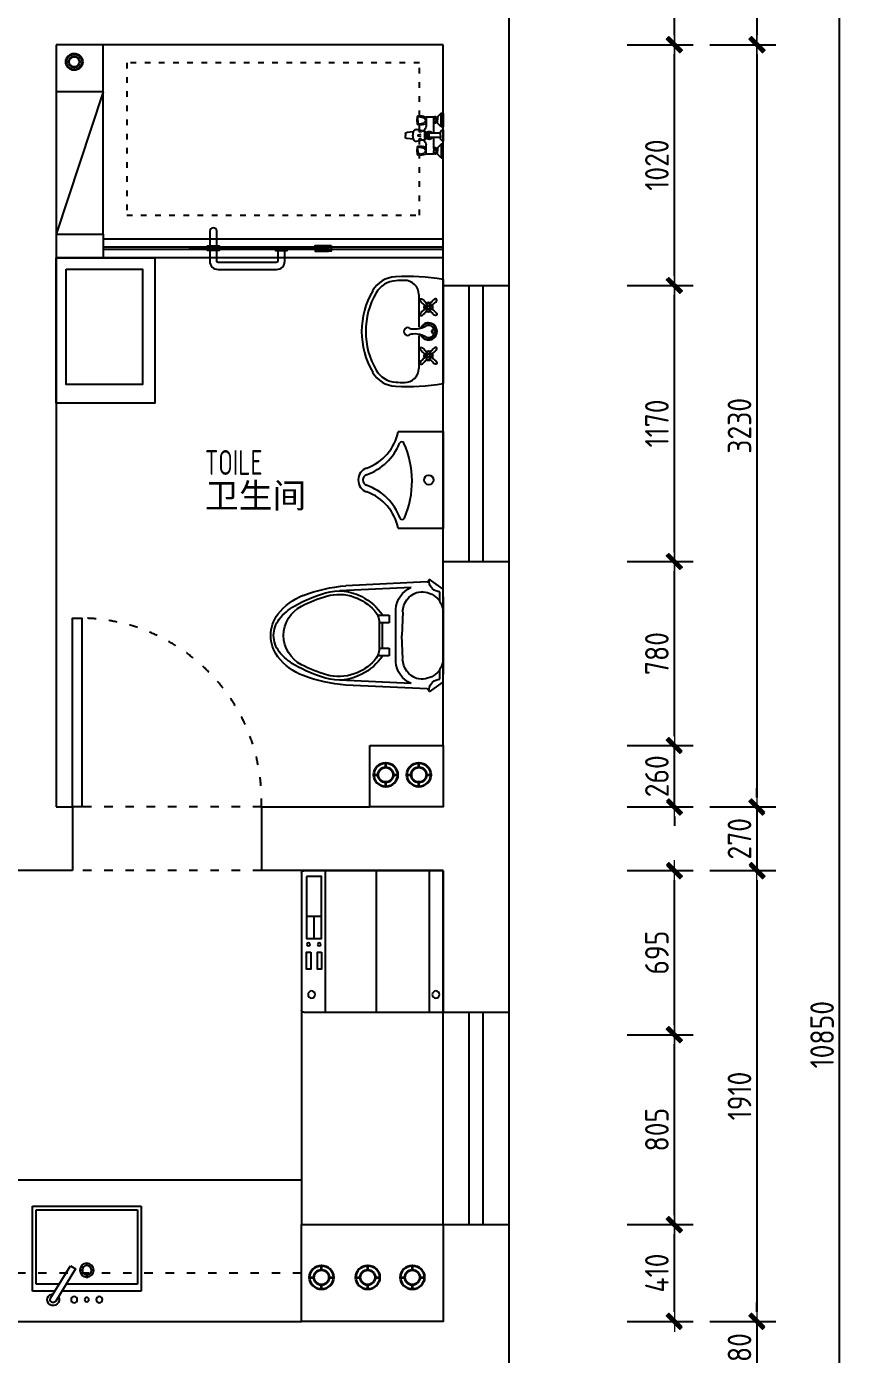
# Model space of a CAD drawing. Header units: millimetres. Extents: x -58733 to 427521, y -235734 to 553534.
# Drawn here: x 102178 to 105703, y 470284 to 475911 of the extents above; entities that cross this region are included whole.
import ezdxf

# ---------------------------------------------------------------- set-up
doc = ezdxf.new("R2010")
doc.units = ezdxf.units.MM
doc.linetypes.add('ACAD_ISO03W100', pattern=[30, 12, -18])
doc.layers.add('0.09', color=8, linetype='Continuous', lineweight=9)
doc.layers.add('P★10 文字说明', color=32, linetype='Continuous', lineweight=0)
for name, color, linetype in [('01.墙体', 7, 'Continuous'), ('02-洁具及配件（地平图显示）', 1, 'Continuous'), ('02-活动家具', 1, 'Continuous'), ('E-立面活动家具', 1, 'Continuous')]:
    doc.layers.add(name, color=color, linetype=linetype)
doc.styles.add('CCD_DIM', font='ARCHS.SHX')
doc.styles.add('DIM_FONT', font='', dxfattribs={"width": 0.8})
doc.styles.add('编号', font='ARCHSTYL.SHX', dxfattribs={"width": 0.8})
doc.styles.get('DIM_FONT').set_extended_font_data('SimSun')
doc.dimstyles.new('副本 海龍1：30', dxfattribs={"dimscale": 40, "dimtxt": 2.5, "dimasz": 1, "dimexe": 2, "dimexo": 2, "dimgap": 0.6, "dimtad": 1, "dimdec": 0, "dimrnd": 5, "dimdsep": 46, "dimtxsty": 'CCD_DIM', "dimblk": 'WS-cj', "dimcen": 1, "dimclrd": 251, "dimclre": 251, "dimclrt": 1, "dimadec": 0, "dimazin": 2, "dimtfac": 1, "dimtdec": 0, "dimtix": 1, "dimtmove": 2, "dimatfit": 3, "dimldrblk": 'CCD_Leader_Arrow', "dimfxl": 5, "dimfxlon": 1, "dimtolj": 1, "dimarcsym": 0})

# ---------------------------------------------------------------- blocks, each defined once
blk = doc.blocks.new('WS-cj')
blk.add_hatch(color=1).paths.add_polyline_path([(0.59, 0.82), (-0.82, -0.59), (-0.59, -0.82), (0.82, 0.59)])
at = {"color": 1, "linetype": 'ByBlock', "lineweight": 0}
for p, q in [((-1.1, 0), (0, 0)), ((0, 0), (1.1, 0))]:
    blk.add_line(p, q, dxfattribs=at)
at = {"color": 1}
blk.add_lwpolyline([(0.59, 0.82), (-0.82, -0.59), (-0.59, -0.82), (0.82, 0.59)], close=True, dxfattribs=at)
blk = doc.blocks.new('*D505')
at = {"layer": '01.墙体', "color": 251, "lineweight": -2}
for p, q in [((104723, 470834.5), (105003, 470834.5)), ((104923, 470464.5), (104923, 470794.5)), ((104723, 470424.5), (105003, 470424.5))]:
    blk.add_line(p, q, dxfattribs=at)
at = {"layer": 'Defpoints', "color": 0}
for p in [(104573, 470834.5), (104923, 470834.5), (104573, 470424.5)]:
    blk.add_point(p, dxfattribs=at)
at = {"layer": '01.墙体', "color": 251, "lineweight": -2, "xscale": 40, "yscale": 40, "zscale": 40}
for p, rotation in [((104923, 470834.5), 90), ((104923, 470424.5), 270)]:
    blk.add_blockref('WS-cj', p, dxfattribs=dict(at, rotation=rotation))
at = {"layer": '01.墙体', "color": 1, "insert": (104849, 470629.5), "char_height": 100, "attachment_point": 5, "rotation": 90, "style": 'CCD_DIM'}
blk.add_mtext('\\A1;410', dxfattribs=at)
blk = doc.blocks.new('CCD_Leader_Arrow')
at = {"color": 1, "linetype": 'ByBlock'}
blk.add_line((0, 0), (-1, 0), dxfattribs=at)
for points in [[(-0.86, 0.67), (-0.6, 0.85), (-0.24, 0), (0, 0)], [(-0.86, -0.67), (-0.6, -0.85), (-0.24, 0), (0, 0)]]:
    blk.add_solid(points, dxfattribs=at)
blk = doc.blocks.new('*D506')
at = {"layer": '01.墙体', "color": 251, "lineweight": -2}
for p, q in [((104723, 471639.5), (105003, 471639.5)), ((104923, 470874.5), (104923, 471599.5)), ((104723, 470834.5), (105003, 470834.5))]:
    blk.add_line(p, q, dxfattribs=at)
at = {"layer": 'Defpoints', "color": 0}
for p in [(104573, 471639.5), (104923, 471639.5), (104573, 470834.5)]:
    blk.add_point(p, dxfattribs=at)
at = {"layer": '01.墙体', "color": 251, "lineweight": -2, "xscale": 40, "yscale": 40, "zscale": 40}
for p, rotation in [((104923, 471639.5), 90), ((104923, 470834.5), 270)]:
    blk.add_blockref('WS-cj', p, dxfattribs=dict(at, rotation=rotation))
at = {"layer": '01.墙体', "color": 1, "insert": (104849, 471237), "char_height": 100, "attachment_point": 5, "rotation": 90, "style": 'CCD_DIM'}
blk.add_mtext('\\A1;805', dxfattribs=at)
blk = doc.blocks.new('*D507')
at = {"layer": '01.墙体', "color": 251, "lineweight": -2}
for p, q in [((104723, 472334.5), (105003, 472334.5)), ((104923, 471679.5), (104923, 472294.5)), ((104723, 471639.5), (105003, 471639.5))]:
    blk.add_line(p, q, dxfattribs=at)
at = {"layer": 'Defpoints', "color": 0}
for p in [(104573, 472334.5), (104923, 472334.5), (104573, 471639.5)]:
    blk.add_point(p, dxfattribs=at)
at = {"layer": '01.墙体', "color": 251, "lineweight": -2, "xscale": 40, "yscale": 40, "zscale": 40}
for p, rotation in [((104923, 472334.5), 90), ((104923, 471639.5), 270)]:
    blk.add_blockref('WS-cj', p, dxfattribs=dict(at, rotation=rotation))
at = {"layer": '01.墙体', "color": 1, "insert": (104849, 471987), "char_height": 100, "attachment_point": 5, "rotation": 90, "style": 'CCD_DIM'}
blk.add_mtext('\\A1;695', dxfattribs=at)
blk = doc.blocks.new('*D508')
at = {"layer": '01.墙体', "color": 251, "lineweight": -2}
for p, q in [((104923, 472904.5), (104923, 472944.5)), ((104723, 472864.5), (105003, 472864.5)), ((104923, 472604.5), (104923, 472864.5)), ((104723, 472604.5), (105003, 472604.5)), ((104923, 472564.5), (104923, 472524.5))]:
    blk.add_line(p, q, dxfattribs=at)
at = {"layer": 'Defpoints', "color": 0}
for p in [(104573, 472864.5), (104923, 472864.5), (104573, 472604.5)]:
    blk.add_point(p, dxfattribs=at)
at = {"layer": '01.墙体', "color": 251, "lineweight": -2, "xscale": 40, "yscale": 40, "zscale": 40}
for p, rotation in [((104923, 472864.5), 270), ((104923, 472604.5), 90)]:
    blk.add_blockref('WS-cj', p, dxfattribs=dict(at, rotation=rotation))
at = {"layer": '01.墙体', "color": 1, "insert": (104849, 472734.5), "char_height": 100, "attachment_point": 5, "rotation": 90, "style": 'CCD_DIM'}
blk.add_mtext('\\A1;260', dxfattribs=at)
blk = doc.blocks.new('*D509')
at = {"layer": '01.墙体', "color": 251, "lineweight": -2}
for p, q in [((104723, 473644.5), (105003, 473644.5)), ((104923, 472904.5), (104923, 473604.5)), ((104723, 472864.5), (105003, 472864.5))]:
    blk.add_line(p, q, dxfattribs=at)
at = {"layer": 'Defpoints', "color": 0}
for p in [(104573, 473644.5), (104923, 473644.5), (104573, 472864.5)]:
    blk.add_point(p, dxfattribs=at)
at = {"layer": '01.墙体', "color": 251, "lineweight": -2, "xscale": 40, "yscale": 40, "zscale": 40}
for p, rotation in [((104923, 473644.5), 90), ((104923, 472864.5), 270)]:
    blk.add_blockref('WS-cj', p, dxfattribs=dict(at, rotation=rotation))
at = {"layer": '01.墙体', "color": 1, "insert": (104849, 473254.5), "char_height": 100, "attachment_point": 5, "rotation": 90, "style": 'CCD_DIM'}
blk.add_mtext('\\A1;780', dxfattribs=at)
blk = doc.blocks.new('*D510')
at = {"layer": '01.墙体', "color": 251, "lineweight": -2}
for p, q in [((104723, 474814.5), (105003, 474814.5)), ((104923, 473684.5), (104923, 474774.5)), ((104723, 473644.5), (105003, 473644.5))]:
    blk.add_line(p, q, dxfattribs=at)
at = {"layer": 'Defpoints', "color": 0}
for p in [(104573, 474814.5), (104923, 474814.5), (104573, 473644.5)]:
    blk.add_point(p, dxfattribs=at)
at = {"layer": '01.墙体', "color": 251, "lineweight": -2, "xscale": 40, "yscale": 40, "zscale": 40}
for p, rotation in [((104923, 474814.5), 90), ((104923, 473644.5), 270)]:
    blk.add_blockref('WS-cj', p, dxfattribs=dict(at, rotation=rotation))
at = {"layer": '01.墙体', "color": 1, "insert": (104849, 474229.5), "char_height": 100, "attachment_point": 5, "rotation": 90, "style": 'CCD_DIM'}
blk.add_mtext('\\A1;1170', dxfattribs=at)
blk = doc.blocks.new('*D511')
at = {"layer": '01.墙体', "color": 251, "lineweight": -2}
for p, q in [((104723, 475834.5), (105003, 475834.5)), ((104923, 474854.5), (104923, 475794.5)), ((104723, 474814.5), (105003, 474814.5))]:
    blk.add_line(p, q, dxfattribs=at)
at = {"layer": 'Defpoints', "color": 0}
for p in [(104573, 475834.5), (104923, 475834.5), (104573, 474814.5)]:
    blk.add_point(p, dxfattribs=at)
at = {"layer": '01.墙体', "color": 251, "lineweight": -2, "xscale": 40, "yscale": 40, "zscale": 40}
for p, rotation in [((104923, 475834.5), 90), ((104923, 474814.5), 270)]:
    blk.add_blockref('WS-cj', p, dxfattribs=dict(at, rotation=rotation))
at = {"layer": '01.墙体', "color": 1, "insert": (104849, 475324.5), "char_height": 100, "attachment_point": 5, "rotation": 90, "style": 'CCD_DIM'}
blk.add_mtext('\\A1;1020', dxfattribs=at)
blk = doc.blocks.new('*D512')
at = {"layer": '01.墙体', "color": 251, "lineweight": -2}
for p, q in [((104723, 477064.5), (105003, 477064.5)), ((104923, 475874.5), (104923, 477024.5)), ((104723, 475834.5), (105003, 475834.5))]:
    blk.add_line(p, q, dxfattribs=at)
at = {"layer": 'Defpoints', "color": 0}
for p in [(104573, 477064.5), (104923, 477064.5), (104573, 475834.5)]:
    blk.add_point(p, dxfattribs=at)
at = {"layer": '01.墙体', "color": 251, "lineweight": -2, "xscale": 40, "yscale": 40, "zscale": 40}
for p, rotation in [((104923, 477064.5), 90), ((104923, 475834.5), 270)]:
    blk.add_blockref('WS-cj', p, dxfattribs=dict(at, rotation=rotation))
at = {"layer": '01.墙体', "color": 1, "insert": (104849, 476449.5), "char_height": 100, "attachment_point": 5, "rotation": 90, "style": 'CCD_DIM'}
blk.add_mtext('\\A1;1230', dxfattribs=at)
blk = doc.blocks.new('*D513')
at = {"layer": '01.墙体', "color": 251, "lineweight": -2}
for p, q in [((105073, 477064.5), (105353, 477064.5)), ((105273, 477024.5), (105273, 475874.5)), ((105073, 475834.5), (105353, 475834.5))]:
    blk.add_line(p, q, dxfattribs=at)
at = {"layer": 'Defpoints', "color": 0}
for p in [(104573, 477064.5), (104573, 475834.5), (105273, 475834.5)]:
    blk.add_point(p, dxfattribs=at)
at = {"layer": '01.墙体', "color": 251, "lineweight": -2, "xscale": 40, "yscale": 40, "zscale": 40}
for p, rotation in [((105273, 477064.5), 90), ((105273, 475834.5), 270)]:
    blk.add_blockref('WS-cj', p, dxfattribs=dict(at, rotation=rotation))
at = {"layer": '01.墙体', "color": 1, "insert": (105199, 476449.5), "char_height": 100, "attachment_point": 5, "rotation": 90, "style": 'CCD_DIM'}
blk.add_mtext('\\A1;1230', dxfattribs=at)
blk = doc.blocks.new('*D514')
at = {"layer": '01.墙体', "color": 251, "lineweight": -2}
for p, q in [((105073, 475834.5), (105353, 475834.5)), ((105273, 475794.5), (105273, 472644.5)), ((105073, 472604.5), (105353, 472604.5))]:
    blk.add_line(p, q, dxfattribs=at)
at = {"layer": 'Defpoints', "color": 0}
for p in [(104573, 475834.5), (104573, 472604.5), (105273, 472604.5)]:
    blk.add_point(p, dxfattribs=at)
at = {"layer": '01.墙体', "color": 251, "lineweight": -2, "xscale": 40, "yscale": 40, "zscale": 40}
for p, rotation in [((105273, 475834.5), 90), ((105273, 472604.5), 270)]:
    blk.add_blockref('WS-cj', p, dxfattribs=dict(at, rotation=rotation))
at = {"layer": '01.墙体', "color": 1, "insert": (105199, 474219.5), "char_height": 100, "attachment_point": 5, "rotation": 90, "style": 'CCD_DIM'}
blk.add_mtext('\\A1;3230', dxfattribs=at)
blk = doc.blocks.new('*D515')
at = {"layer": '01.墙体', "color": 251, "lineweight": -2}
for p, q in [((105273, 472644.5), (105273, 472684.5)), ((105073, 472604.5), (105353, 472604.5)), ((105273, 472604.5), (105273, 472334.5)), ((105073, 472334.5), (105353, 472334.5)), ((105273, 472294.5), (105273, 472254.5))]:
    blk.add_line(p, q, dxfattribs=at)
at = {"layer": 'Defpoints', "color": 0}
for p in [(104573, 472604.5), (104573, 472334.5), (105273, 472334.5)]:
    blk.add_point(p, dxfattribs=at)
at = {"layer": '01.墙体', "color": 251, "lineweight": -2, "xscale": 40, "yscale": 40, "zscale": 40}
for p, rotation in [((105273, 472604.5), 270), ((105273, 472334.5), 90)]:
    blk.add_blockref('WS-cj', p, dxfattribs=dict(at, rotation=rotation))
at = {"layer": '01.墙体', "color": 1, "insert": (105199, 472469.5), "char_height": 100, "attachment_point": 5, "rotation": 90, "style": 'CCD_DIM'}
blk.add_mtext('\\A1;270', dxfattribs=at)
blk = doc.blocks.new('*D516')
at = {"layer": '01.墙体', "color": 251, "lineweight": -2}
for p, q in [((105073, 472334.5), (105353, 472334.5)), ((105273, 472294.5), (105273, 470464.5)), ((105073, 470424.5), (105353, 470424.5))]:
    blk.add_line(p, q, dxfattribs=at)
at = {"layer": 'Defpoints', "color": 0}
for p in [(104573, 472334.5), (104573, 470424.5), (105273, 470424.5)]:
    blk.add_point(p, dxfattribs=at)
at = {"layer": '01.墙体', "color": 251, "lineweight": -2, "xscale": 40, "yscale": 40, "zscale": 40}
for p, rotation in [((105273, 472334.5), 90), ((105273, 470424.5), 270)]:
    blk.add_blockref('WS-cj', p, dxfattribs=dict(at, rotation=rotation))
at = {"layer": '01.墙体', "color": 1, "insert": (105199, 471379.5), "char_height": 100, "attachment_point": 5, "rotation": 90, "style": 'CCD_DIM'}
blk.add_mtext('\\A1;1910', dxfattribs=at)
blk = doc.blocks.new('*D517')
at = {"layer": '01.墙体', "color": 251, "lineweight": -2}
for p, q in [((105273, 470464.5), (105273, 470504.5)), ((105073, 470424.5), (105353, 470424.5)), ((105273, 470424.5), (105273, 470144.5)), ((105073, 470144.5), (105353, 470144.5)), ((105273, 470104.5), (105273, 470064.5))]:
    blk.add_line(p, q, dxfattribs=at)
at = {"layer": 'Defpoints', "color": 0}
for p in [(104573, 470424.5), (104573, 470144.5), (105273, 470144.5)]:
    blk.add_point(p, dxfattribs=at)
at = {"layer": '01.墙体', "color": 251, "lineweight": -2, "xscale": 40, "yscale": 40, "zscale": 40}
for p, rotation in [((105273, 470424.5), 270), ((105273, 470144.5), 90)]:
    blk.add_blockref('WS-cj', p, dxfattribs=dict(at, rotation=rotation))
at = {"layer": '01.墙体', "color": 1, "insert": (105199, 470284.5), "char_height": 100, "attachment_point": 5, "rotation": 90, "style": 'CCD_DIM'}
blk.add_mtext('\\A1;280', dxfattribs=at)
blk = doc.blocks.new('*D520')
at = {"layer": '01.墙体', "color": 251, "lineweight": -2}
for p, q in [((105423, 477064.5), (105703, 477064.5)), ((105623, 466254.5), (105623, 477024.5)), ((105423, 466214.5), (105703, 466214.5))]:
    blk.add_line(p, q, dxfattribs=at)
at = {"layer": 'Defpoints', "color": 0}
for p in [(104573, 477064.5), (105623, 477064.5), (104573, 466214.5)]:
    blk.add_point(p, dxfattribs=at)
at = {"layer": '01.墙体', "color": 251, "lineweight": -2, "xscale": 40, "yscale": 40, "zscale": 40}
for p, rotation in [((105623, 477064.5), 90), ((105623, 466214.5), 270)]:
    blk.add_blockref('WS-cj', p, dxfattribs=dict(at, rotation=rotation))
at = {"layer": '01.墙体', "color": 1, "insert": (105549, 471639.5), "char_height": 100, "attachment_point": 5, "rotation": 90, "style": 'CCD_DIM'}
blk.add_mtext('\\A1;10850', dxfattribs=at)
blk = doc.blocks.new('235434234234dgfhfsdf3')
for p, q in [((294019.5, 310027.8), (294019.5, 310617.6)), ((294619.5, 310617.6), (294019.5, 310617.6)), ((294619.5, 310617.6), (294619.5, 310027.8)), ((294609.5, 310017.8), (294029.5, 310017.8))]:
    blk.add_line(p, q)
at = {"color": 251}
for p, q in [((294019.5, 310560.5), (294619.5, 310560.5)), ((294056.6, 310560.5), (294128.9, 310560.5)), ((294619.5, 310334.1), (294019.5, 310334.1)), ((294619.5, 310117.8), (294019.5, 310117.8)), ((294425.8, 310070.4), (294332.7, 310070.4)), ((294425.8, 310102.5), (294425.8, 310038.3))]:
    blk.add_line(p, q, dxfattribs=at)
for points in [[(294274.3, 310102.5), (294202.4, 310102.5), (294202.4, 310084.9), (294274.3, 310084.9)], [(294274.3, 310056.5), (294202.4, 310056.5), (294202.4, 310038.9), (294274.3, 310038.9)], [(294595.1, 310038.3), (294332.7, 310038.3), (294332.7, 310102.5), (294595.1, 310102.5)]]:
    blk.add_lwpolyline(points, close=True, dxfattribs=at)
for centre, radius in [((294094.6, 310587.1), 15.2), ((294094.6, 310060.4), 15.2), ((294307.4, 310092.6), 6.66), ((294307.4, 310047), 6.66)]:
    blk.add_circle(centre, radius, dxfattribs=at)
for centre, start, end in [((294029.5, 310027.8), 180, 270), ((294609.5, 310027.8), 270, 0)]:
    blk.add_arc(centre, 10, start, end)
at = {"color": 251, "style": 'DIM_FONT', "text_generation_flag": 4, "width": 0.8, "flags": 9}
for tag in ['YSIZE', 'XSIZE']:
    blk.add_attdef(tag, (294619.5, 310617.6), '', height=0.5, rotation=180, dxfattribs=at)
blk = doc.blocks.new('A$C148A1841')
at = {"extrusion": (0, 1, 0)}
for p, q in [((0, 360), (0, 0)), ((95.2, 360), (0, 360)), ((460, 360), (124.6, 360)), ((460, 0), (460, 360)), ((0, 0), (460, 0))]:
    blk.add_line(p, q, dxfattribs=at)
at = {"color": 251, "ltscale": 10, "extrusion": (0, 1, 0)}
for p, q in [((15, 330), (15, 15)), ((113.7, 330), (15, 330)), ((445, 330), (143.1, 330)), ((445, 15), (445, 330)), ((15, 15), (445, 15))]:
    blk.add_line(p, q, dxfattribs=at)
at = {"color": 251}
for p, q in [((230, 287.5), (230, 304.3)), ((197.8, 271.1), (216.4, 271.1)), ((230, 254.2), (230, 238.2)), ((246.1, 271.1), (263.1, 271.1))]:
    blk.add_line(p, q, dxfattribs=at)
at = {"color": 251, "ltscale": 10}
blk.add_lwpolyline([(161.5, 252.4), (182.8, 265.5), (98.4, 402.4, 1), (77.1, 389.3)], format="xyb", close=True, dxfattribs=at)
at = {"color": 251}
for radius in [29.4, 19.8]:
    blk.add_circle((230, 271.1), radius, dxfattribs=at)
at = {"color": 251, "ltscale": 10}
blk.add_arc((87.8, 395.9), 25, 331.6515, 271.6515, dxfattribs=at)
at = {"color": 251}
for centre, major_axis, start_param, end_param in [((176.7, 395.6), (-9.43, 9.43), 0.785398, 7.068583), ((230, 395.6), (-6.29, 6.29), 0.785398, 7.068583), ((283.3, 395.6), (9.43, 9.43), 2.356194490192192, 8.639379797371777)]:
    blk.add_ellipse(centre, major_axis=major_axis, ratio=1, start_param=start_param, end_param=end_param, dxfattribs=at)
blk = doc.blocks.new('A$C47FE7B04')
for p, q in [((12.4, 67.2), (28.4, 412)), ((465.8, 67.2), (449.8, 412)), ((42.5, 0), (0, 59.6)), ((435.8, 0), (478.3, 59.6)), ((435.8, 0), (42.5, 0))]:
    blk.add_line(p, q)
at = {"color": 251}
for p, q in [((35.2, 135.7), (50.2, 437.4)), ((443.1, 135.7), (427.8, 437.4)), ((152.7, 277.6), (152.7, 228.8)), ((152.7, 228.8), (185.7, 228.8)), ((184.6, 270.6), (293.5, 270.6)), ((185.7, 228.8), (185.7, 270.6)), ((292.4, 256), (185.7, 256)), ((292.4, 270.6), (292.4, 228.8)), ((292.4, 228.8), (325.4, 228.8)), ((325.4, 228.8), (325.4, 277.6)), ((350, 200.4), (128, 200.4)), ((138.2, 171.2), (239.1, 175.4)), ((340.1, 171.2), (239.1, 175.4)), ((94.4, 14.3), (54.7, 14.3)), ((423.6, 14.3), (383.9, 14.3)), ((75.8, 0), (402.5, 0)), ((435.8, 0), (435.8, 0))]:
    blk.add_line(p, q, dxfattribs=at)
for centre, radius, start, end in [((305.2, 500.6), 253.6, 128, 158.7), ((239.1, 579.5), 150.7, 53.3224, 126.6999), ((173, 500.6), 253.6, 21.3, 52), ((704.5, 355.1), 678.4, 159.5, 175.2), ((-226.2, 355.1), 678.4, 4.8, 20.5), ((75.9, 63.8), 63.8, 177, 184.041), ((402.4, 63.8), 63.8, 355.9513, 3)]:
    blk.add_arc(centre, radius, start, end)
for centre, radius, start, end in [((301.8, 522.9), 215.9, 127.6232, 150.6955), ((239, 536), 139.7, 27.1313, 152.8687), ((239, 606.8), 111.1, 90, 128.3644), ((239, 606.8), 111.1, 51.6356, 90), ((176.2, 522.9), 215.9, 29.3045, 52.3768), ((666.8, 316.8), 635, 150.6001, 163.4407), ((-188.8, 316.8), 635, 16.5593, 29.3999), ((666.8, 316.8), 620.4, 152.8687, 163.4334), ((-188.8, 316.8), 620.4, 16.5666, 27.1313), ((255.9, 441.3), 205.7, 164.0575, 208.1206), ((255.9, 441.3), 191, 164.0809, 199.8651), ((222.2, 441.3), 191, 340.1349, 15.9191), ((222.2, 441.3), 205.7, 331.8794, 15.9425), ((290.9, 457), 244, 207.4735, 235.4741), ((290.9, 457), 229.3, 200.5577, 226.0032), ((187.1, 457), 244, 304.5259, 332.5265), ((187.1, 457), 229.3, 313.9968, 339.4423), ((184.6, 346.8), 76.2, 226.0032, 270), ((293.5, 346.8), 76.2, 270, 313.9968), ((136.9, 88.4), 112.3, 94.5, 155.1), ((141.4, 82.2), 89.1, 92.2, 160.4), ((336.9, 82.2), 89.1, 19.6, 87.8), ((341.4, 88.4), 112.3, 24.9, 85.5), ((5, 10), 49.9, 81.6639, 95.7795), ((5, 10), 49.9, 4.936, 81.6639), ((144.3, 89), 89.8, 164.9956, 261.9532), ((334, 89), 89.8, 278.0468, 15.0044), ((473.3, 10), 49.9, 98.403, 175.064), ((473.3, 10), 49.9, 84.2205, 98.403)]:
    blk.add_arc(centre, radius, start, end, dxfattribs=at)
blk = doc.blocks.new('_LV8')
for p, q in [((-205, 0), (205, 0)), ((-205, -190.9), (-205, 0)), ((205, 0), (205, -190.9))]:
    blk.add_line(p, q)
at = {"color": 251}
blk.add_circle((0, -60.4), 20, dxfattribs=at)
for centre, radius, start, end in [((-152.2, -175), 10, 114.1084, 248.1394), ((5.1, -526.4), 395, 66.6675, 114.1084), ((157.6, -172.9), 10, 290.4941, 66.6675), ((-242.8, -400.9), 233.4, 19.2639, 68.1394), ((242.8, -400.9), 233.4, 110.4941, 160.7361), ((0.2, -316), 24, 199.2639, 269.4998), ((-0.2, -316), 24, 270.5002, 340.7361)]:
    blk.add_arc(centre, radius, start, end, dxfattribs=at)
for centre, radius, start, end in [((-242.8, -390.6), 203.4, 19.2639, 79.2894), ((242.8, -390.6), 203.4, 100.7106, 160.7361), ((0.2, -305.6), 54, 199.2639, 269.7777), ((-0.2, -305.6), 54, 270.2223, 340.7361)]:
    blk.add_arc(centre, radius, start, end)
blk = doc.blocks.new('LAV--08A')
at = {"linetype": 'ByBlock'}
blk.add_line((-327, 0), (327, 0), dxfattribs=at)
at = {"color": 251, "linetype": 'ByBlock'}
for p, q in [((-163.3, -85.6), (-166.9, -82)), ((-163.3, -85.6), (-166.9, -82)), ((-158.8, -81.1), (-162.4, -77.5)), ((-158.8, -81.1), (-162.4, -77.5)), ((-145.9, -81.1), (-142.4, -77.5)), ((-145.9, -81.1), (-142.4, -77.5)), ((-141.5, -85.6), (-137.9, -82)), ((-141.5, -85.6), (-137.9, -82)), ((141.5, -85.6), (137.9, -82)), ((141.5, -85.6), (137.9, -82)), ((145.9, -81.1), (142.4, -77.5)), ((145.9, -81.1), (142.4, -77.5)), ((158.8, -81.1), (162.4, -77.5)), ((158.8, -81.1), (162.4, -77.5)), ((163.3, -85.6), (166.9, -82)), ((163.3, -85.6), (166.9, -82)), ((-231.6, -152.3), (-26.6, -152.3)), ((-163.3, -98.5), (-166.9, -102)), ((-163.3, -98.5), (-166.9, -102)), ((-158.8, -103), (-162.4, -106.5)), ((-158.8, -103), (-162.4, -106.5)), ((-145.9, -103), (-142.4, -106.5)), ((-145.9, -103), (-142.4, -106.5)), ((-141.5, -98.5), (-137.9, -102)), ((-141.5, -98.5), (-137.9, -102)), ((0, -98.4), (0, -98.4)), ((24.7, -152.3), (231.6, -152.3)), ((141.5, -98.5), (137.9, -102)), ((141.5, -98.5), (137.9, -102)), ((145.9, -103), (142.4, -106.5)), ((145.9, -103), (142.4, -106.5)), ((158.8, -103), (162.4, -106.5)), ((158.8, -103), (162.4, -106.5)), ((163.3, -98.5), (166.9, -102)), ((163.3, -98.5), (166.9, -102))]:
    blk.add_line(p, q, dxfattribs=at)
for points in [[(-166.5, -67.1, 0.060329), (-184.6, -45.9, 0.117127), (-195.9, -39.6, 0.238977), (-203.4, -41, 0.238977), (-204.8, -48.5, 0.117127), (-198.5, -59.8, 0.060329), (-177.3, -77.9, 0.228799)], [(-177.3, -77.9, 0.228799), (-166.9, -82.1, 0.197589), (-163.8, -80.6, 0.197589), (-162.3, -77.6, 0.228799), (-166.5, -67.1)], [(-177.3, -77.9, 0.228799), (-166.9, -82.1, 0.197589), (-163.8, -80.6, 0.197589), (-162.3, -77.6, 0.228799), (-166.5, -67.1)], [(-127.5, -77.9, -0.228799), (-137.9, -82.1, -0.197589), (-141, -80.6, -0.197589), (-142.5, -77.6, -0.228799), (-138.3, -67.1)], [(-127.5, -77.9, -0.228799), (-137.9, -82.1, -0.197589), (-141, -80.6, -0.197589), (-142.5, -77.6, -0.228799), (-138.3, -67.1)], [(-138.3, -67.1, -0.060329), (-120.2, -45.9, -0.117127), (-108.9, -39.6, -0.238977), (-101.4, -41, -0.238977), (-100, -48.5, -0.117127), (-106.3, -59.8, -0.060329), (-127.5, -77.9, -0.228799)], [(138.3, -67.1, 0.060329), (120.2, -45.9, 0.117127), (108.9, -39.6, 0.238977), (101.4, -41, 0.238977), (100, -48.5, 0.117127), (106.3, -59.8, 0.060329), (127.5, -77.9, 0.228799)], [(127.5, -77.9, 0.228799), (137.9, -82.1, 0.197589), (141, -80.6, 0.197589), (142.5, -77.6, 0.228799), (138.3, -67.1)], [(127.5, -77.9, 0.228799), (137.9, -82.1, 0.197589), (141, -80.6, 0.197589), (142.5, -77.6, 0.228799), (138.3, -67.1)], [(177.3, -77.9, -0.228799), (166.9, -82.1, -0.197589), (163.8, -80.6, -0.197589), (162.3, -77.6, -0.228799), (166.5, -67.1)], [(177.3, -77.9, -0.228799), (166.9, -82.1, -0.197589), (163.8, -80.6, -0.197589), (162.3, -77.6, -0.228799), (166.5, -67.1)], [(166.5, -67.1, -0.060329), (184.6, -45.9, -0.117127), (195.9, -39.6, -0.238977), (203.4, -41, -0.238977), (204.8, -48.5, -0.117127), (198.5, -59.8, -0.060329), (177.3, -77.9, -0.228799)], [(-166.5, -116.9, -0.060329), (-184.6, -138.1, -0.117127), (-195.9, -144.4, -0.238977), (-203.4, -143, -0.238977), (-204.8, -135.6, -0.117127), (-198.5, -124.2, -0.060329), (-177.3, -106.1, -0.228799)], [(-177.3, -106.1, -0.228799), (-166.9, -101.9, -0.197589), (-163.8, -103.4, -0.197589), (-162.3, -106.5, -0.228799), (-166.5, -116.9)], [(-177.3, -106.1, -0.228799), (-166.9, -101.9, -0.197589), (-163.8, -103.4, -0.197589), (-162.3, -106.5, -0.228799), (-166.5, -116.9)], [(-127.5, -106.1, 0.228799), (-137.9, -101.9, 0.197589), (-141, -103.4, 0.197589), (-142.5, -106.5, 0.228799), (-138.3, -116.9)], [(-127.5, -106.1, 0.228799), (-137.9, -101.9, 0.197589), (-141, -103.4, 0.197589), (-142.5, -106.5, 0.228799), (-138.3, -116.9)], [(-138.3, -116.9, 0.060329), (-120.2, -138.1, 0.117127), (-108.9, -144.4, 0.238977), (-101.4, -143, 0.238977), (-100, -135.6, 0.117127), (-106.3, -124.2, 0.060329), (-127.5, -106.1, 0.228799)], [(138.3, -116.9, -0.060329), (120.2, -138.1, -0.117127), (108.9, -144.4, -0.238977), (101.4, -143, -0.238977), (100, -135.6, -0.117127), (106.3, -124.2, -0.060329), (127.5, -106.1, -0.228799)], [(127.5, -106.1, -0.228799), (137.9, -101.9, -0.197589), (141, -103.4, -0.197589), (142.5, -106.5, -0.228799), (138.3, -116.9)], [(127.5, -106.1, -0.228799), (137.9, -101.9, -0.197589), (141, -103.4, -0.197589), (142.5, -106.5, -0.228799), (138.3, -116.9)], [(177.3, -106.1, 0.228799), (166.9, -101.9, 0.197589), (163.8, -103.4, 0.197589), (162.3, -106.5, 0.228799), (166.5, -116.9)], [(177.3, -106.1, 0.228799), (166.9, -101.9, 0.197589), (163.8, -103.4, 0.197589), (162.3, -106.5, 0.228799), (166.5, -116.9)], [(166.5, -116.9, 0.060329), (184.6, -138.1, 0.117127), (195.9, -144.4, 0.238977), (203.4, -143, 0.238977), (204.8, -135.6, 0.117127), (198.5, -124.2, 0.060329), (177.3, -106.1, 0.228799)]]:
    blk.add_lwpolyline(points, format="xyb", dxfattribs=at)
for centre, radius in [((-152.4, -92), 12.7), ((-152.4, -92), 12.7), ((-152.4, -92), 9.52), ((-152.4, -92), 9.52), ((0, -58.4), 12.7), ((0, -58.4), 12.7), ((0, -58.4), 9.52), ((0, -58.4), 9.52), ((152.4, -92), 12.7), ((152.4, -92), 12.7), ((152.4, -92), 9.52), ((152.4, -92), 9.52)]:
    blk.add_circle(centre, radius, dxfattribs=at)
at = {"linetype": 'ByBlock'}
for centre, radius, start, end in [((949.1, -221.3), 1295.1, 170.16283, 183.44321), ((0, -92), 38.1, 109.11314, 200.52819), ((0, -92), 38.1, 109.11314, 200.52819), ((0, -92), 38.1, 339.47181, 70.88686), ((0, -92), 38.1, 339.47181, 70.88686), ((-949.1, -221.3), 1295.1, 356.55679, 9.83717), ((-165.4, -180.1), 149.7, 14.80537, 29.96143), ((-165.4, -180.1), 149.7, 14.80537, 29.96143), ((-165.4, -180.1), 149.7, 12.40944, 14.80537), ((-165.4, -180.1), 149.7, 350.68395, 12.40944), ((-165.4, -180.1), 149.7, 350.68395, 12.40944), ((165.4, -180.1), 149.7, 167.59056, 189.31595), ((165.4, -180.1), 149.7, 167.59056, 189.31595), ((165.4, -180.1), 149.7, 165.19463, 167.59056), ((165.4, -180.1), 149.7, 150.03857, 165.19463), ((165.4, -180.1), 149.7, 150.03857, 165.19463), ((0, -221.8), 24.8, 135.2788, 44.722), ((0, -221.8), 24.8, 135.2788, 44.722), ((-166.2, -288.4), 177.8, 183.44321, 239.76774), ((166.2, -288.4), 177.8, 300.23226, 356.55679), ((0, -3.1), 507.9, 239.76774, 300.23226)]:
    blk.add_arc(centre, radius, start, end, dxfattribs=at)
at = {"color": 251, "linetype": 'ByBlock'}
for centre, radius, start, end in [((-152.4, -92), 28.6, 150.4854, 209.5146), ((-152.4, -92), 25.4, 151.49307, 208.50693), ((-152.4, -92), 25.4, 151.49307, 208.50693), ((-152.4, -92), 28.6, 60.4854, 119.5146), ((-152.4, -92), 25.4, 61.49307, 118.50693), ((-152.4, -92), 25.4, 61.49307, 118.50693), ((-152.4, -92), 25.4, 331.49307, 28.50693), ((-152.4, -92), 25.4, 331.49307, 28.50693), ((-152.4, -92), 28.6, 330.4854, 29.5146), ((0, -92), 54, 292.48755, 247.51245), ((0, -92), 50.8, 295.35064, 244.64936), ((0, -92), 50.8, 295.35064, 244.64936), ((152.4, -92), 28.6, 150.4854, 209.5146), ((152.4, -92), 25.4, 151.49307, 208.50693), ((152.4, -92), 25.4, 151.49307, 208.50693), ((152.4, -92), 28.6, 60.4854, 119.5146), ((152.4, -92), 25.4, 61.49307, 118.50693), ((152.4, -92), 25.4, 61.49307, 118.50693), ((152.4, -92), 25.4, 331.49307, 28.50693), ((152.4, -92), 25.4, 331.49307, 28.50693), ((152.4, -92), 28.6, 330.4854, 29.5146), ((-231.6, -241.2), 88.9, 90, 180.96818), ((-152.4, -92), 28.6, 240.4854, 299.5146), ((-152.4, -92), 25.4, 241.49307, 298.50693), ((-152.4, -92), 25.4, 241.49307, 298.50693), ((152.4, -92), 28.6, 240.4854, 299.5146), ((152.4, -92), 25.4, 241.49307, 298.50693), ((152.4, -92), 25.4, 241.49307, 298.50693), ((231.6, -241.2), 88.9, 359.03182, 90), ((949.1, -221.3), 1269.7, 180.96818, 183.44321), ((-949.1, -221.3), 1269.7, 356.55679, 359.03182), ((-166.2, -288.4), 152.4, 183.44321, 239.76774), ((166.2, -288.4), 152.4, 300.23226, 356.55679), ((0, -3.1), 482.5, 239.76774, 300.23226)]:
    blk.add_arc(centre, radius, start, end, dxfattribs=at)
blk = doc.blocks.new('A$C161B1048')
for p, q in [((0, 158.8), (58.4, 158.8)), ((0, 151.4), (0, 158.8)), ((0, 151.4), (15.6, 134.6)), ((15.6, 134.6), (18.6, 134.6)), ((18.6, 120), (15.6, 118)), ((15.6, 118), (15.6, 89)), ((18.6, 130.4), (16, 128.2)), ((16, 128.2), (16, 122)), ((16, 122), (18.6, 120)), ((18.6, 134.6), (18.6, 130.4)), ((39.4, 120), (86.1, 120)), ((39.8, 134.6), (39.8, 130.4)), ((42.8, 134.6), (39.8, 134.6)), ((39.8, 130.4), (42.4, 128.2)), ((42.4, 122), (39.8, 120)), ((42.4, 128.2), (42.4, 122)), ((58.4, 151.4), (42.8, 134.6)), ((58.4, 158.8), (58.4, 151.4)), ((119.4, 158.8), (70.7, 158.8)), ((86.4, 147.3), (84.7, 147.3)), ((86.1, 147.3), (86.1, 100.4)), ((95.1, 147.3), (86.4, 147.3)), ((95.1, 147.3), (103.8, 147.3)), ((103.8, 147.3), (105.6, 147.3)), ((104.1, 147.3), (104.1, 100.4)), ((104.1, 120), (171, 120)), ((190.1, 158.8), (131.7, 158.8)), ((131.7, 158.8), (131.7, 151.4)), ((131.7, 151.4), (147.3, 134.6)), ((147.3, 134.6), (150.3, 134.6)), ((150.3, 130.4), (147.7, 128.2)), ((147.7, 128.2), (147.7, 122)), ((147.7, 122), (150.3, 120)), ((150.3, 134.6), (150.3, 130.4)), ((172, 120), (171, 120)), ((171.5, 134.6), (171.5, 130.4)), ((174.5, 134.6), (171.5, 134.6)), ((171.5, 130.4), (174.1, 128.2)), ((174.1, 122), (171.5, 120)), ((174, 89), (174, 118)), ((174.1, 128.2), (174.1, 122)), ((190.1, 151.4), (174.5, 134.6)), ((190.1, 151.4), (190.1, 158.8)), ((18.4, 86.8), (18.4, 85.6)), ((42.8, 86.8), (55.4, 86.8)), ((42.8, 85.6), (42.8, 86.8)), ((70.1, 45.9), (79.3, 83.7)), ((74.6, 74.2), (75.3, 67.5)), ((86.1, 100.4), (104.1, 100.4)), ((86.1, 88.6), (86.1, 85.4)), ((86.1, 88.6), (104.1, 88.6)), ((104.1, 88.6), (104.1, 85.4)), ((110.9, 83.7), (120.1, 45.9)), ((146.8, 86.8), (134.2, 86.8)), ((146.8, 85.6), (146.8, 86.8)), ((171, 86.8), (171.2, 86.8)), ((171.2, 86.8), (171.2, 85.6)), ((69.5, 43.6), (69.6, 43.7)), ((79, 33.9), (82.2, 5)), ((88, 0), (95.1, 0)), ((101.6, 0), (94.5, 0)), ((110.5, 33.7), (107.4, 5))]:
    blk.add_line(p, q)
at = {"color": 251}
for p, q in [((58.4, 151.4), (0, 151.4)), ((18.6, 134.6), (29.2, 134.6)), ((18.6, 130.4), (29.2, 130.4)), ((18.6, 120), (29.2, 120)), ((23.4, 128.2), (21.2, 130.4)), ((21.2, 120), (23.4, 122)), ((23.4, 128.2), (26.2, 130.4)), ((23.4, 122), (23.4, 128.2)), ((23.4, 122), (26.2, 120)), ((39.8, 134.6), (29.2, 134.6)), ((39.8, 130.4), (29.2, 130.4)), ((39.8, 120), (29.2, 120)), ((35, 128.2), (32.2, 130.4)), ((35, 122), (32.2, 120)), ((35, 128.2), (37.2, 130.4)), ((35, 122), (35, 128.2)), ((37.2, 120), (35, 122)), ((131.7, 151.4), (190.1, 151.4)), ((150.3, 134.6), (160.9, 134.6)), ((150.3, 130.4), (160.9, 130.4)), ((150.3, 120), (160.9, 120)), ((155.1, 128.2), (152.9, 130.4)), ((152.9, 120), (155.1, 122)), ((155.1, 128.2), (157.9, 130.4)), ((155.1, 122), (155.1, 128.2)), ((155.1, 122), (157.9, 120)), ((171.5, 134.6), (160.9, 134.6)), ((171.5, 130.4), (160.9, 130.4)), ((171.5, 120), (160.9, 120)), ((166.7, 128.2), (163.9, 130.4)), ((166.7, 122), (163.9, 120)), ((166.7, 128.2), (168.9, 130.4)), ((166.7, 122), (166.7, 128.2)), ((168.9, 120), (166.7, 122)), ((14.8, 54.2), (20.4, 78.2)), ((18.4, 86.8), (42.8, 86.8)), ((18.4, 85.6), (42.8, 85.6)), ((46.4, 54.2), (40.8, 78.2)), ((76, 57.7), (74.3, 63.3)), ((79.1, 56.5), (76, 57.7)), ((80, 67.2), (79.1, 56.5)), ((89.5, 65.5), (92.6, 52.9)), ((97.7, 52.9), (100.8, 65.5)), ((109.5, 67.7), (110.4, 56.5)), ((110.4, 56.5), (113.6, 57.7)), ((113.6, 57.7), (115.6, 64.6)), ((115, 74.2), (114.5, 69.3)), ((143.2, 54.2), (148.8, 78.2)), ((171.2, 86.8), (146.8, 86.8)), ((171.2, 85.6), (146.8, 85.6)), ((174.8, 54.2), (169.2, 78.2)), ((30.6, 52), (18.8, 52)), ((30.6, 52), (42.4, 52)), ((92.6, 52.9), (97.7, 52.9)), ((120.7, 43.7), (120.7, 43.6)), ((159, 52), (147.2, 52)), ((159, 52), (170.8, 52))]:
    blk.add_line(p, q, dxfattribs=at)
for centre, radius, start, end in [((86.1, 163.4), 16.1, 196.4663, 264.7097), ((104.1, 163.4), 16.1, 275.2903, 343.5337), ((172, 118), 2, 0, 90), ((216.2, 37.2), 206.4, 167.1247, 175.6663), ((18.8, 81.4), 4.17, 95.2861, 155.1491), ((17.9, 89), 2.26, 180, 283.6855), ((42.4, 81.4), 4.17, 24.8509, 84.7139), ((-155, 37.2), 206.4, 4.3337, 12.8753), ((55.4, 65.9), 20.9, 23.4502, 90), ((80, 83.7), 0.732, 111.5874, 180), ((80, 83.7), 0.732, 180, 248.4126), ((87.2, 65.6), 20.2, 99.3077, 111.5874), ((87.2, 101.9), 20.2, 248.4126, 260.6923), ((91.9, 36.7), 49.5, 96.7319, 99.3077), ((91.9, 130.7), 49.5, 260.6923, 266.1163), ((93.2, 94.5), 9.16, 140.1022, 219.8978), ((86.6, 85.4), 0.443, 180, 247.4671), ((90.6, 95.2), 11, 247.4671, 260.2489), ((95.1, 177.6), 96.5, 266.1163, 270), ((93.3, 110.8), 26.9, 260.2489, 265.9284), ((95.1, 136.1), 52.2, 265.9284, 270), ((95.1, 136.1), 52.2, 270, 274.0716), ((95.1, 177.6), 96.5, 270, 273.8837), ((96.9, 110.8), 26.9, 274.0716, 279.7511), ((99.6, 95.2), 11, 279.7511, 292.5329), ((98.3, 130.7), 49.5, 273.8837, 279.3077), ((103.7, 85.4), 0.443, 292.5329, 0), ((97.1, 94.5), 9.16, 320.1022, 39.8978), ((98.3, 36.7), 49.5, 80.6923, 83.2681), ((103, 65.6), 20.2, 68.4126, 80.6923), ((103, 101.9), 20.2, 279.3077, 291.5874), ((110.2, 83.7), 0.732, 360, 68.4126), ((110.2, 83.7), 0.732, 291.5874, 0), ((134.2, 65.9), 20.9, 90, 156.5498), ((344.6, 37.2), 206.4, 167.1247, 175.6663), ((147.2, 81.4), 4.17, 95.2861, 155.1491), ((171.7, 89), 2.26, 256.3145, 0), ((170.8, 81.4), 4.17, 24.8509, 84.7139), ((-26.6, 37.2), 206.4, 4.3337, 12.8753), ((31.9, 105.6), 57, 247.8225, 268.6863), ((29.3, 105.6), 57, 271.3137, 292.1775), ((75.7, 43.3), 6.14, 155.6461, 180), ((75.7, 43.3), 6.14, 180, 221.2126), ((84.9, 51.4), 18.4, 221.2126, 244.6886), ((91.1, 64.4), 32.8, 244.6886, 258.9162), ((87.8, 5.6), 5.6, 186.0979, 272.3749), ((95.1, 85.2), 53.9, 258.9162, 270), ((95.1, 85.2), 53.9, 270, 281.0838), ((101.8, 5.6), 5.6, 267.6251, 353.9021), ((99.2, 64.4), 32.8, 281.0838, 295.3114), ((105.3, 51.4), 18.4, 295.3114, 318.7874), ((114.5, 43.3), 6.14, 318.7874, 0), ((114.5, 43.3), 6.14, 0, 24.3539), ((160.3, 105.6), 57, 247.8225, 268.6863), ((157.7, 105.6), 57, 271.3137, 292.1775)]:
    blk.add_arc(centre, radius, start, end)
for centre, radius, start, end in [((95.2, 99.8), 17, 122.2278, 235.4154), ((95.2, 99.8), 17, 304.4767, 58.4244), ((-79, 60.3), 94, 356.2802, 9.9331), ((30, 73.2), 10.8, 86.7185, 152.529), ((31.2, 73.2), 10.8, 27.471, 93.2815), ((140.2, 60.3), 94, 170.0669, 183.7198), ((84.1, 93.8), 5.2, 68.9619, 78.2634), ((84.1, 95.2), 5.2, 281.7366, 291.0381), ((84.2, 94.1), 4.83, 47.1211, 68.9619), ((84.2, 94.8), 4.83, 291.0381, 312.8789), ((84.4, 94.3), 4.53, 24.0405, 47.1211), ((84.4, 94.6), 4.53, 312.8789, 335.9595), ((84.7, 94.5), 4.18, 0, 24.0405), ((84.7, 94.5), 4.18, 335.9595, 0), ((94.5, 94.5), 4.18, 155.9595, 180), ((94.5, 94.5), 4.18, 180, 204.0405), ((94.8, 94.3), 4.53, 132.8789, 155.9595), ((94.8, 94.6), 4.53, 204.0405, 227.1211), ((95, 94.1), 4.83, 111.0381, 132.8789), ((95, 94.8), 4.83, 227.1211, 248.9619), ((95.1, 93.8), 5.2, 90, 111.0381), ((95.1, 95.2), 5.2, 248.9619, 270), ((95.1, 93.8), 5.2, 68.9619, 90), ((95.1, 95.2), 5.2, 270, 291.0381), ((95.3, 94.1), 4.83, 47.1211, 68.9619), ((95.3, 94.8), 4.83, 291.0381, 312.8789), ((95.5, 94.3), 4.53, 24.0405, 47.1211), ((95.5, 94.6), 4.53, 312.8789, 335.9595), ((95.8, 94.5), 4.18, 0, 24.0405), ((95.8, 94.5), 4.18, 335.9595, 0), ((105.5, 94.5), 4.18, 155.9595, 180), ((105.5, 94.5), 4.18, 180, 204.0405), ((105.8, 94.3), 4.53, 132.8789, 155.9595), ((105.8, 94.6), 4.53, 204.0405, 227.1211), ((106, 94.1), 4.83, 111.0381, 132.8789), ((106, 94.8), 4.83, 227.1211, 248.9619), ((106.2, 93.8), 5.2, 101.7366, 111.0381), ((106.2, 95.2), 5.2, 248.9619, 258.2634), ((49.4, 60.3), 94, 356.2802, 9.9331), ((158.4, 73.2), 10.8, 86.7185, 152.529), ((159.6, 73.2), 10.8, 27.471, 93.2815), ((268.6, 60.3), 94, 170.0669, 183.7198), ((10.6, 59.9), 7.1, 268.6863, 306.614), ((18.8, 56.7), 4.74, 212.3784, 270), ((42.4, 56.7), 4.74, 270, 327.6216), ((50.6, 59.9), 7.1, 233.386, 271.3137), ((139, 59.9), 7.1, 268.6863, 306.614), ((147.2, 56.7), 4.74, 212.3784, 270), ((170.8, 56.7), 4.74, 270, 327.6216), ((179, 59.9), 7.1, 233.386, 271.3137)]:
    blk.add_arc(centre, radius, start, end, dxfattribs=at)
blk = doc.blocks.new('sdfh')
for points in [[(74507.3, -21931.2), (74517.3, -21931.2), (74517.3, -21343.9), (74507.3, -21343.9)], [(74507.3, -21468.9), (74507.3, -21418.9), (74502.3, -21418.9), (74502.3, -21468.9)], [(74517.3, -21468.9), (74522.3, -21468.9), (74522.3, -21418.9), (74517.3, -21418.9)], [(74517.3, -21706.9), (74522.3, -21706.9), (74522.3, -21756.9), (74517.3, -21756.9)], [(74500.3, -21931.9), (74506.3, -21931.9), (74506.3, -21875.9), (74500.3, -21875.9)], [(74518.3, -21875.9), (74524.3, -21875.9), (74524.3, -21931.9), (74518.3, -21931.9)], [(74500.3, -21943.9), (74524.3, -21943.9), (74524.3, -21931.9), (74500.3, -21931.9)], [(74506.3, -21890.2), (74518.3, -21890.2), (74518.3, -21931.9), (74506.3, -21931.9)]]:
    blk.add_lwpolyline(points, close=True)
for points in [[(74502.3, -21458.9), (74440.5, -21458.9, -1), (74440.5, -21428.9), (74502.3, -21428.9)], [(74567.3, -21746.9), (74522.3, -21746.9), (74522.3, -21716.9), (74567.3, -21716.9, 0.414214), (74572.3, -21711.9), (74572.3, -21463.9, 0.414214), (74567.3, -21458.9), (74522.3, -21458.9), (74522.3, -21428.9), (74567.3, -21428.9, -0.414214), (74602.3, -21463.9), (74602.3, -21711.9, -0.414214)]]:
    blk.add_lwpolyline(points, format="xyb", close=True)

msp = doc.modelspace()

# ---------------------------------------------------------------- hatches: boundary and pattern name
at = {"layer": '0.09', "lineweight": 35, "ltscale": 150}
h = msp.add_hatch(color=8, dxfattribs=at)
edge = h.paths.add_edge_path()
edge.add_ellipse((102380.1, 475762), major_axis=(0, 34.4), ratio=1, start_angle=270.0011, end_angle=450.0011)
edge.add_ellipse((102380.1, 475762), major_axis=(0, 34.4), ratio=1, start_angle=90.0011, end_angle=270.0011)
edge = h.paths.add_edge_path(flags=16)
edge.add_ellipse((102380.1, 475762), major_axis=(0, 22.9), ratio=1, start_angle=269.9866, end_angle=449.9866)
edge.add_ellipse((102380.1, 475762), major_axis=(0, 22.9), ratio=1, start_angle=89.9794, end_angle=269.9794)

# ---------------------------------------------------------------- linework, layer by layer
at = {"color": 1}
for p, q in [((103943, 473644.5), (103943, 474814.5)), ((104223, 473644.5), (104223, 474814.5)), ((103943, 470834.5), (103943, 471734.5)), ((104223, 470834.5), (104223, 471734.5))]:
    msp.add_line(p, q, dxfattribs=at)
at = {"color": 251}
for p, q in [((104053, 473644.5), (104053, 474814.5)), ((104113, 473644.5), (104113, 474814.5)), ((104053, 470834.5), (104053, 471734.5)), ((104113, 470834.5), (104113, 471734.5))]:
    msp.add_line(p, q, dxfattribs=at)
msp.add_lwpolyline([(102346.6, 474883.9), (102668.7, 474883.9), (102668.7, 474395.1), (102346.6, 474395.1)], close=True, dxfattribs=at)
at = {"layer": '0.09', "color": 8, "lineweight": 35, "ltscale": 150}
for p, q in [((103700.3, 472772.6), (103700.3, 472791.4)), ((103840.8, 472772.6), (103840.8, 472791.4)), ((103649.2, 472740.8), (103668, 472740.8)), ((103731.6, 472740.8), (103750.3, 472740.8)), ((103789.8, 472740.8), (103808.5, 472740.8)), ((103872.1, 472740.8), (103890.8, 472740.8)), ((103700.3, 472690.3), (103700.3, 472709.1)), ((103840.8, 472690.3), (103840.8, 472709.1)), ((103428.3, 470642.9), (103428.3, 470661.6)), ((103624.3, 470642.9), (103624.3, 470661.6)), ((103813.4, 470642.9), (103813.4, 470661.6)), ((103377.3, 470611.1), (103396.1, 470611.1)), ((103459.6, 470611.1), (103478.4, 470611.1)), ((103573.2, 470611.1), (103592, 470611.1)), ((103655.5, 470611.1), (103674.3, 470611.1)), ((103762.3, 470611.1), (103781.1, 470611.1)), ((103844.7, 470611.1), (103863.4, 470611.1)), ((103428.3, 470560.6), (103428.3, 470579.3)), ((103624.3, 470560.6), (103624.3, 470579.3)), ((103813.4, 470560.6), (103813.4, 470579.3))]:
    msp.add_line(p, q, dxfattribs=at)
for centre, major_axis, start_param, end_param in [((102380.1, 475762), (0, 34.4), -1.57076, 4.712425), ((102380.1, 475762), (0, 22.9), -1.570467, 4.712718), ((103699.8, 472740.8), (0, 50.5), -1.570779, 4.712406), ((103840.3, 472740.8), (0, 50.5), -1.570779, 4.712406), ((103699.8, 472740.8), (0, 31.8), 4.712273, 10.995458), ((103840.3, 472740.8), (0, 31.8), 4.712273, 10.995458), ((103427.8, 470611.1), (0, 50.5), -1.570779, 4.712406), ((103427.8, 470611.1), (0, 31.8), 4.712273, 10.995458), ((103623.7, 470611.1), (0, 50.5), -1.570779, 4.712406), ((103623.7, 470611.1), (0, 31.8), 4.712273, 10.995458), ((103812.9, 470611.1), (0, 50.5), -1.570779, 4.712406), ((103812.9, 470611.1), (0, 31.8), 4.712273, 10.995458)]:
    msp.add_ellipse(centre, major_axis=major_axis, ratio=1, start_param=start_param, end_param=end_param, dxfattribs=at)
at = {"layer": '01.墙体'}
for p, q in [((104223, 474814.5), (104223, 476114.5)), ((103943, 475834.5), (102303, 475834.5)), ((102303, 475834.5), (102303, 475504.5)), ((102503, 475634.5), (102503, 475834.5)), ((103943, 474814.5), (103943, 475834.5)), ((102503, 475634.5), (102303, 475634.5)), ((102303, 475504.5), (102303, 472604.5)), ((103943, 474814.5), (104223, 474814.5)), ((103943, 472864.5), (103943, 473644.5)), ((103943, 473644.5), (104223, 473644.5)), ((104223, 471734.5), (104223, 473644.5)), ((103633, 472604.5), (103633, 472864.5)), ((103633, 472864.5), (103943, 472864.5)), ((102303, 472604.5), (102373, 472604.5)), ((102373, 472604.5), (102373, 472334.5)), ((103173, 472604.5), (103633, 472604.5)), ((103173, 472604.5), (103173, 472334.5)), ((102373, 472334.5), (101473, 472334.5)), ((103943, 472334.5), (103173, 472334.5)), ((103943, 471734.5), (103943, 472334.5)), ((103943, 471734.5), (104223, 471734.5)), ((103343, 470424.5), (103343, 470834.5)), ((103343, 470834.5), (104223, 470834.5)), ((104223, 469584.5), (104223, 470834.5)), ((101513, 470424.5), (103343, 470424.5))]:
    msp.add_line(p, q, dxfattribs=at)
msp.add_lwpolyline([(102303, 475032.1), (102503, 475032.1), (102503, 474932.1), (102303, 474932.1)], dxfattribs=at)
at = {"layer": '01.墙体', "color": 8}
for points in [[(103943, 472864.5), (103943, 472604.5), (103633, 472604.5)], [(103943, 470834.5), (103943, 470424.5), (103343, 470424.5)]]:
    msp.add_lwpolyline(points, dxfattribs=at)
at = {"layer": '02-洁具及配件（地平图显示）', "color": 251, "ltscale": 0.8}
for p, q in [((102503, 475634.5), (102303, 475032.1)), ((102503, 475032.1), (102503, 475634.5))]:
    msp.add_line(p, q, dxfattribs=at)
for points in [[(102503, 475012.1), (103943, 475012.1)], [(103943, 474932.1), (102503, 474932.1)]]:
    msp.add_lwpolyline(points, dxfattribs=at)
at = {"layer": '02-洁具及配件（地平图显示）', "ltscale": 0.8}
for points in [[(103943, 474977.1), (102503, 474977.1)], [(103943, 474967.1), (102503, 474967.1)]]:
    msp.add_lwpolyline(points, dxfattribs=at)
at = {"layer": '02-洁具及配件（地平图显示）'}
msp.add_lwpolyline([(102303, 474932.1), (102721.5, 474932.1), (102721.5, 474315.5), (102303, 474315.5)], close=True, dxfattribs=at)
at = {"layer": '02-活动家具', "color": 8, "linetype": 'ACAD_ISO03W100', "ltscale": 3}
for p, q in [((103173, 472604.5), (102373, 472604.5)), ((103173, 472334.5), (102373, 472334.5)), ((103343, 470629.5), (101653, 470629.5))]:
    msp.add_line(p, q, dxfattribs=at)
at = {"layer": '02-活动家具'}
for p, q in [((103343.3, 472334.5), (103343.3, 470834.5)), ((101653, 471024.5), (103343.3, 471024.5))]:
    msp.add_line(p, q, dxfattribs=at)
at = {"layer": '02-活动家具', "color": 251, "linetype": 'ACAD_ISO03W100', "ltscale": 2}
msp.add_lwpolyline([(103843, 475757.1), (102603, 475757.1), (102603, 475112.1), (103843, 475112.1)], close=True, dxfattribs=at)
at = {"layer": '02-活动家具'}
msp.add_lwpolyline([(102373, 472604.5), (102373, 473404.5), (102413, 473404.5), (102413, 472604.5)], close=True, dxfattribs=at)
at = {"layer": '02-活动家具', "color": 8, "linetype": 'ACAD_ISO03W100', "ltscale": 3}
msp.add_arc((102403, 472634), 770.6, 357.806, 89.2564, dxfattribs=at)

# ---------------------------------------------------------------- block references
at = {"layer": '02-洁具及配件（地平图显示）', "ltscale": 0.8, "xscale": -1}
for name, p, rotation in [('sdfh', (81525.4, 549484.5), 89.9999999999998), ('A$C47FE7B04', (103943, 473570.2), 89.99999999999972)]:
    msp.add_blockref(name, p, dxfattribs=dict(at, rotation=rotation))
at = {"layer": '02-洁具及配件（地平图显示）', "xscale": 0.6750703923753463, "yscale": 0.6750703923753463, "zscale": 0.6750703923753463, "rotation": 270.0000000000001}
msp.add_blockref('LAV--08A', (103943, 474619.3), dxfattribs=at)
at = {"layer": '02-洁具及配件（地平图显示）', "ltscale": 0.1, "rotation": 270}
msp.add_blockref('_LV8', (103943, 473990), dxfattribs=at)
at = {"layer": '02-洁具及配件（地平图显示）', "xscale": -1, "rotation": 179.9999999999999}
msp.add_blockref('A$C148A1841', (102203.1, 470912.5), dxfattribs=at)
at = {"layer": '02-活动家具', "xscale": -1, "rotation": 269.9999999999999}
msp.add_blockref('235434234234dgfhfsdf3', (-206674.5, 177714.9), dxfattribs=at)
at = {"layer": 'E-立面活动家具', "xscale": -1, "rotation": 270}
msp.add_blockref('A$C161B1048', (103784.2, 475355), dxfattribs=at)

# ---------------------------------------------------------------- texts
at = {"layer": 'P★10 文字说明', "insert": (102934, 474116.6), "char_height": 105, "attachment_point": 1, "line_spacing_factor": 0.8, "style": '编号'}
msp.add_mtext('TOILE\\P{\\Fￎￄￗￖ;\\W1.0000;卫生间}', dxfattribs=at)

# ---------------------------------------------------------------- dimensions: what is measured, and where the dimension line sits
at = {"layer": '01.墙体', "color": 4}
for base, p1, p2, picture, middle in [((104923, 477064.5), (104573, 475834.5), (104573, 477064.5), '*D512', (104849, 476449.5)), ((105273, 475834.5), (104573, 477064.5), (104573, 475834.5), '*D513', (105199, 476449.5)), ((105623, 477064.5), (104573, 466214.5), (104573, 477064.5), '*D520', (105549, 471639.5)), ((104923, 475834.5), (104573, 474814.5), (104573, 475834.5), '*D511', (104849, 475324.5)), ((105273, 472604.5), (104573, 475834.5), (104573, 472604.5), '*D514', (105199, 474219.5)), ((104923, 474814.5), (104573, 473644.5), (104573, 474814.5), '*D510', (104849, 474229.5)), ((104923, 473644.5), (104573, 472864.5), (104573, 473644.5), '*D509', (104849, 473254.5)), ((104923, 472864.5), (104573, 472604.5), (104573, 472864.5), '*D508', (104849, 472734.5)), ((105273, 472334.5), (104573, 472604.5), (104573, 472334.5), '*D515', (105199, 472469.5)), ((104923, 472334.5), (104573, 471639.5), (104573, 472334.5), '*D507', (104849, 471987)), ((105273, 470424.5), (104573, 472334.5), (104573, 470424.5), '*D516', (105199, 471379.5)), ((104923, 471639.5), (104573, 470834.5), (104573, 471639.5), '*D506', (104849, 471237)), ((104923, 470834.5), (104573, 470424.5), (104573, 470834.5), '*D505', (104849, 470629.5)), ((105273, 470144.5), (104573, 470424.5), (104573, 470144.5), '*D517', (105199, 470284.5))]:
    dim = msp.add_linear_dim(base=base, p1=p1, p2=p2, angle=90, dimstyle='副本 海龍1：30', dxfattribs=at)
    dim.commit()
    dim.dimension.update_dxf_attribs({"geometry": picture, "text_midpoint": middle})

doc.saveas('drawing.dxf')
